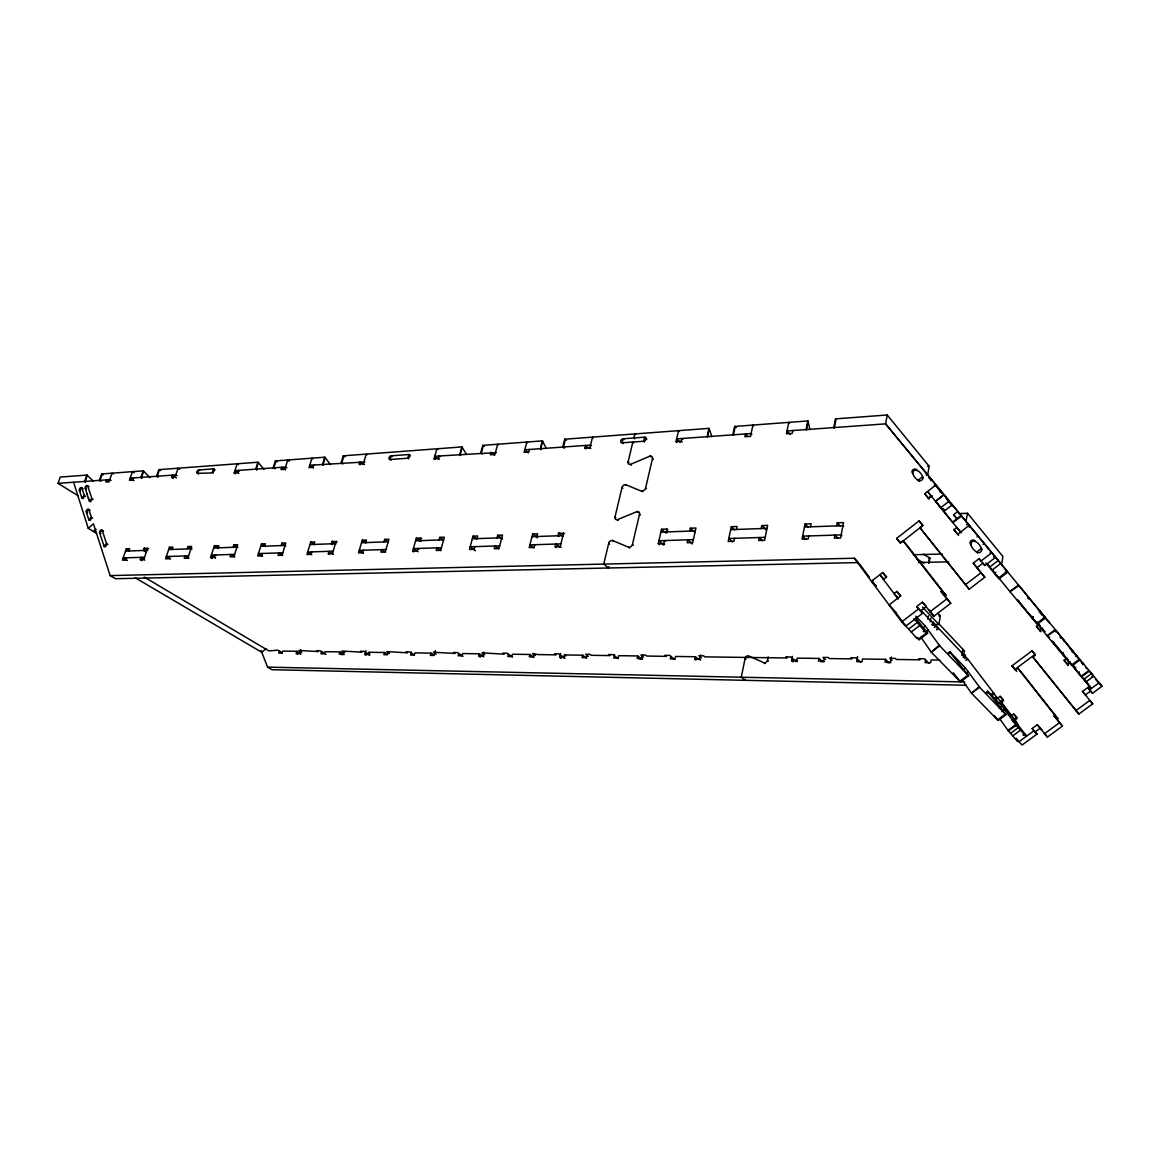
<?xml version="1.0" encoding="UTF-8"?>
<svg xmlns="http://www.w3.org/2000/svg" width="1160" height="1160" viewBox="0 0 1160 1160"><rect width="100%" height="100%" fill="white"/><g stroke="black" fill="none" stroke-linecap="round" stroke-linejoin="round"><path stroke-width="1.5" d="M1001.631 564.5L1002.863 556.466L967.556 513.285L958.74 513.619M961.872 654.791L962.742 649.252M963.38 657.589L964.438 650.905L939.687 624.631M965.018 658.779L965.004 654.878M967.556 513.285L965.845 521.594M932.045 624.486L938.918 624.5L940.339 615.859L937.918 613.263M925.52 659.88L925.057 662.635L930.668 662.708L931.132 659.953L939.745 660.069M932.64 625.226L933.206 621.789M927.928 619.324L928.508 615.887M930.262 621.789L930.827 618.352M928.58 563.165L929.493 557.786L923.36 554.19M929.087 563.02L929.914 558.134A2.943 1.131 8.9 0 0 929.493 557.786M835.49 418.876A3.349 1.508 9.6 0 0 835.997 419.325L834.301 428.025A3.349 1.508 9.6 0 1 833.793 427.59L835.49 418.876L887.212 414.99L929.145 466.291L927.681 474.875L926.159 474.947L927.101 474.179M857.603 656.603L856.689 661.635L862.039 661.707L862.518 659.025L885.471 659.329L884.993 662.041L890.445 662.128L891.33 657.038M887.212 414.99L885.587 423.864L943.805 494.493L935.496 501.323M797.602 661.548L796.688 660.75L797.195 658.126L819.062 658.43L818.554 661.07L823.76 661.142L824.253 658.488M836.679 525.886L837.259 522.827L843.494 522.609L840.594 537.979L834.344 538.167L834.939 535.093L838.086 538.385M795.659 661.751L796.064 659.634M792.976 661.882L791.598 660.678L792.425 656.415M810.521 526.814L811.115 523.784L805.04 524.015L802.053 539.168L808.143 538.979L808.737 535.934M748.505 655.806L764.063 662.809A2.798 2.305 -48 0 0 767.47 660.286L768.152 656.836M807.838 420.95L806.098 429.577A3.306 1.464 10.2 0 1 806.374 430.026L808.114 421.413A3.292 1.479 10.2 0 0 807.838 420.95L734.628 426.445L732.801 434.855A3.204 1.406 11.4 0 0 733.337 435.275L735.15 426.865A3.19 1.406 11.4 0 1 734.628 426.445M747.432 655.85A2.784 2.276 -48.6 0 0 745.126 658.314L741.269 677.222L745.039 680.311L745.285 679.136M792.831 430.534L792.251 433.405L786.422 433.811L788.756 422.385L789.467 423.153M761.163 528.568L761.772 525.596L767.659 525.378L764.585 540.328L758.698 540.516L759.307 537.529L762.613 540.705M736.426 529.453L737.049 526.495L731.308 526.712L728.161 541.459L733.932 541.285L734.555 538.312M695.826 660.04L694.854 659.257L695.405 656.734L675.497 656.458L674.961 658.967L670.321 658.894L670.871 656.4M700.553 660.098L699.596 659.329L700.538 654.907M689.736 531.106L690.374 528.206L695.942 528.003L692.737 542.561L687.155 542.721L687.808 539.821L692.375 543.938M708.992 428.373L707.136 436.697A3.161 1.377 11.9 0 1 707.44 437.132L709.297 428.809A3.146 1.377 11.9 0 0 708.992 428.373L564.717 439.205L562.73 447.078A2.972 1.232 14.1 0 0 563.282 447.47L564.485 448.123M614.539 654.588L613.741 658.068L618.164 658.14L618.729 655.69L637.753 655.951L637.188 658.416L641.712 658.474L642.495 654.965M663.621 544.461L664.375 540.56L665.245 541.328M659.431 544.635L658.271 543.62L661.534 529.264L666.986 529.062L666.333 531.933L667.188 532.701M682.196 442.076L681.355 441.25L681.978 438.509L682.82 439.321M676.831 442.453L676.004 441.641L678.513 430.664L679.339 431.491M608.826 566.703L608.522 567.994L603.751 564.079L608.71 543.329A3.132 2.349 -49.6 0 1 612.408 540.444L628.72 547.288A3.161 2.378 -49.1 0 0 632.476 544.374L639.508 514.228A3.132 2.349 -48.1 0 0 637.058 511.589L617.352 519.68A3.117 2.32 -48.7 0 1 614.974 517.041L622.007 487.548A3.103 2.291 -47.8 0 1 625.675 484.662L642.756 491.724M641.886 490.926A3.117 2.32 -47.3 0 0 645.612 488.026L652.471 458.606A3.103 2.291 -46.5 0 0 650.035 456.098L630.489 464.391A3.088 2.262 -47.1 0 1 628.111 461.897L632.852 442.033L633.708 442.845M586.946 655.255L586.38 657.676L582.059 657.604L582.639 655.197L564.441 654.95L563.861 657.343L559.613 657.285L560.57 653.399M564.151 658.271L564.34 657.532M590.774 448.514L589.904 447.731L592.528 437.117L593.398 437.914M556.089 547.534L555.19 546.809L555.872 544.04L559.497 546.969M564.543 533.586L558.627 533.02L557.946 535.775L558.845 536.514M508.413 654.182L507.819 656.516L511.879 656.574L512.473 654.24L529.888 654.472L529.308 656.836L533.44 656.893L534.02 654.53M561.106 547.389L560.207 546.65L563.644 532.846M585.785 448.876L584.915 448.079L585.582 445.425L588.758 448.311M534.789 544.721L534.093 547.462L529.192 547.621L532.672 533.977L537.573 533.788L536.877 536.514M563.282 447.47L565.268 439.596A2.972 1.247 14.1 0 1 564.717 439.205M482.444 453.98L481.24 453.342A2.871 1.145 15.3 0 1 480.689 452.965L482.763 445.353L542.314 440.887L540.299 448.688A2.943 1.204 14.5 0 1 540.633 449.065L541.024 449.804M540.647 449.079L542.663 441.293A2.929 1.218 14.5 0 0 542.314 440.887M480.341 657.154L478.775 656.096L479.37 653.79L462.68 653.558L462.072 655.85L458.171 655.791L458.78 653.5M483.778 652.109L482.734 656.154L478.775 656.096M529.54 449.457L528.859 452.052L524.117 452.385L526.828 442.047L527.611 442.728M497.016 537.936L497.712 535.253L502.483 535.079L498.959 548.549L494.189 548.695L494.899 545.997L498.583 548.839M474.861 546.65L474.135 549.318L469.466 549.463L473.034 536.152L477.702 535.978L476.992 538.646M411.452 651.905L410.567 655.096L414.309 655.154L414.917 652.906L430.94 653.124L430.331 655.385L434.13 655.443L435.435 650.601M481.24 453.342L483.314 445.73A2.871 1.16 15.3 0 1 482.763 445.353M342.867 463.957L341.678 463.362A2.712 1.015 17 0 1 341.113 463L343.273 455.822L461.825 446.934L459.737 454.474A2.842 1.131 15.6 0 1 460.114 454.865L460.534 455.547M460.114 454.865L462.188 447.31A2.842 1.131 15.6 0 0 461.825 446.934M439.075 539.995L439.785 537.37L444.324 537.211L440.713 550.347L436.174 550.492L436.899 547.868L440.67 550.623M388.107 652.543L387.498 654.762L383.844 654.704L384.467 652.486L369.083 652.283L368.459 654.472L369.547 655.154M413.613 551.899L412.655 551.217L416.295 538.226L420.732 538.066L420.007 540.662L420.964 541.358M435 459.505L434.087 458.765L436.885 448.804L437.798 449.529M439.379 459.186L438.465 458.461L439.176 455.952L440.075 456.692M365.951 655.11L364.878 654.428L365.965 650.586M383.902 541.938L384.641 539.385L388.948 539.226L385.279 552.073L380.959 552.203L381.698 549.637L385.512 552.334M343.331 651.92L342.707 654.095L339.199 654.051L339.837 651.876L325.061 651.673L324.423 653.834L320.972 653.776L321.61 651.63M363.529 550.217L362.775 552.769L358.541 552.899L362.254 540.212L366.473 540.053L365.733 542.59M329.295 554.48L328.324 553.827L329.077 551.319L333.413 554.364M337.139 541.822L332.05 541.314L331.31 543.808L332.601 544.692M300.759 653.602L296.931 651.297L296.293 653.428L299.671 653.471L300.788 649.745M336.168 541.154L332.442 553.697L328.324 553.827M360.18 464.768L359.252 464.072L359.977 461.651L363.689 464.464M364.283 464.478L363.356 463.783L366.226 454.111L367.154 454.807M341.678 463.362L343.839 456.17A2.712 1.015 17 0 1 343.273 455.822M313.983 544.417L314.737 541.938L310.692 542.097L306.936 554.495L310.981 554.364L311.736 551.87M279.415 651.05L278.777 653.167L282.098 653.211L282.736 651.093L296.931 651.297M274.891 468.799L273.716 468.234A2.639 0.943 17.6 0 1 273.151 467.886L275.355 460.926L324.757 457.214L322.582 464.334A2.697 0.986 17.2 0 1 322.973 464.696L323.466 465.334M322.973 464.696L325.148 457.576A2.683 1 17.2 0 0 324.757 457.214M313.664 464.986L312.939 467.349L309.024 467.625L311.924 458.185L312.765 458.795M281.126 545.591L281.88 543.141L285.81 542.996L282.025 555.263L278.095 555.379L278.849 552.928L282.75 555.495M262.29 553.465L261.536 555.901L257.68 556.017L261.478 543.895L265.336 543.75L264.567 546.172M273.716 468.234L275.906 461.26A2.639 0.957 17.7 0 1 275.355 460.926M158.268 477.137L157.107 476.586A2.523 0.841 18.6 0 1 156.556 476.267L158.804 469.67L257.94 462.231L255.737 469.147A2.624 0.928 17.8 0 1 256.142 469.495L256.664 470.104M256.142 469.495L258.346 462.579A2.624 0.928 17.9 0 0 257.94 462.231M233.174 547.288L233.929 544.895L237.684 544.765L233.87 556.757L230.115 556.872L230.883 554.466L234.798 556.974M212.237 558.496L210.598 557.467L214.426 545.606L219.095 546.099M210.598 557.467L214.281 557.351L215.049 554.973L216.036 555.596M218.109 545.476L217.355 547.853L218.341 548.477M235.465 473.802L234.189 472.932L237.162 463.797L238.423 464.682M187.311 548.912L188.079 546.577L191.675 546.447L187.833 558.178L184.237 558.279L185.006 555.945L188.95 558.38M172.173 549.448L172.941 547.128L169.418 547.259L165.561 558.859L169.084 558.758L169.868 556.423M141.969 560.642L140.316 559.642L141.1 557.351L144.405 559.337M148.625 548.665L144.188 548.187L143.419 550.463L145.406 551.667M140.316 559.642L143.768 559.54L147.639 548.057M173.231 478.413L171.622 477.354L172.376 475.136L176.349 477.963M128.919 550.986L129.688 548.709L126.309 548.839L122.424 560.193L125.816 560.091L126.585 557.815M157.107 476.586L159.355 469.988A2.523 0.841 18.7 0 1 158.804 469.67M149.828 477.558L143.637 471.163A2.508 0.826 18.8 0 0 143.231 470.844L140.969 477.398A2.508 0.826 18.8 0 1 141.389 477.717L141.955 478.297M141.389 477.717L143.637 471.163M133.472 477.935L132.719 480.11L129.427 480.341L132.428 471.656L134.139 472.758M143.231 470.844L101.587 473.976L99.325 480.385A2.465 0.783 19 0 0 99.891 480.689L101.036 481.226M99.891 480.689L102.153 474.28A2.465 0.797 19.1 0 1 101.587 473.976M93.133 481.009L87.305 475.382A2.45 0.783 19.2 0 0 86.884 475.078L84.608 481.443A2.45 0.768 19.1 0 1 85.042 481.762L85.622 482.313M85.042 481.762L87.305 475.382M77.778 495.537L58 483.358L60.276 477.064L86.884 475.078M92.307 498.93L91.872 498.655A1.812 1.044 -56.6 0 1 90.973 500.946A1.812 1.044 -56.6 0 1 89.32 500.932L85.202 488.215A1.798 1.029 -56.4 0 1 86.086 485.938A1.798 1.029 -56.4 0 1 87.725 485.938L91.872 498.655L89.32 500.932L90.625 501.743M96.613 533.383L88.276 528.365L93.424 523.798L110.142 575.592L115.478 578.71L858.487 562.571L854.296 558.236L110.142 575.592M93.525 531.526L96.091 529.25M266.075 648.658L261.769 652.297L135.227 577.796M928.551 477.862L929.522 477.108M929.726 478.95L930.494 478.34M930.755 480.718L931.784 479.907M934.337 485.083L935.38 484.257M929.073 499.061L924.723 493.754L935.946 484.952M928.333 498.191L931.146 495.987M928.638 498.409L932.133 495.668M940.049 492.028L941.108 491.202M896.607 538.399L919.039 520.884L923.012 525.437L900.653 542.865L896.607 538.399L900.145 542.952L902.958 540.777L906.989 545.243L946.023 595.312L945.095 596.023L941.122 591.643L942.051 590.933L946.023 595.312M995.599 557.322L984.855 565.558L979.083 558.627L973.226 563.136L984.84 577.245L969.165 589.222L919.837 527.611L922.664 525.408L919.039 520.884M943.979 511.328L952.331 504.817M956.812 518.636L953.607 514.736L957.812 511.473L950.895 503.077M883.34 579.42L886.747 576.911L882.63 572.562L871.435 581.261L876.293 586.264M872.654 580.493L872.914 581.697M952.505 522.159L961.089 515.461L1059.805 635.086M952.926 522.667L961.524 515.997M969.238 525.35L957.696 534.282L953.926 529.656L956.797 527.423L961.219 532.817M966.628 524.856L968.034 523.769M969.31 527.176L970.238 526.452M892.518 608.492L889.067 604.94L900.943 595.718L896.839 591.411L893.997 593.601L898.115 597.893M977.053 536.964L978.141 536.137M983.129 544.345L984.216 543.503M987.667 548.752L987.667 547.679M916.617 606.607L922.374 602.185L926.419 606.491L920.678 610.899L916.617 606.607L922.519 613.321L905.815 626.125L901.277 620.034M990.161 552.827L991.235 552M854.296 558.236L901.683 621.905L918.459 609.029M991.814 552.74L981.027 561.019L979.083 558.627M977.068 567.646L982.911 563.18L984.855 565.558M993.467 556.901L994.569 556.061M929.827 611.929L946.792 598.937L950.765 603.287L933.858 616.221L922.374 602.185M965.279 584.785L980.997 572.75L984.84 577.245M901.683 621.905L908.686 629.068L917.255 622.514L924.723 631.315L925.564 632.055L924.404 630.054L927.623 633.273L919.14 639.74L916.849 637.405M998.238 560.512L989.465 567.226L985.942 563.02M911.18 631.997L919.749 625.443M991.945 570.227L1000.717 563.528M922.809 628.154L925.39 626.197L939.716 645.83L968.586 675.816L960.437 681.935L931.291 652.152L939.716 645.83M995.933 572.286L994.874 573.098L987.001 563.702M932.234 624.152L933.655 623.079L967.73 659.083L994.294 693.825L992.902 694.869M923.23 631.591L924.824 630.373M990.379 568.327L996.498 575.737L997.063 575.229M923.722 631.504L924.795 630.692M932.611 625.269L934.032 624.182L938.005 628.792L936.584 629.88M926.376 631.446L928.435 629.88M1005.343 571.198L1006.402 570.386M917.43 637.536L918.575 638.986L927.043 632.534L927.58 633.229M986.667 563.557L998.513 577.999L1007.199 571.387M934.249 627.415L935.67 626.327M996.904 576.23C999.456 579.173 991.829 570.038 999.122 578.738L1007.808 572.126L885.587 423.864L787.002 430.954L790.163 434.391M931.262 652.109L939.252 645.207M997.18 575.882L1009.881 591.557L1018.465 585.032M1009.939 591.615L1018.973 585.64L1049.293 622.804M948.285 652.804L949.793 651.659L965.482 668.044L979.62 687.285L1006.024 714.705L998.18 720.519L971.529 693.274L979.62 687.285M948.808 653.848L950.33 652.703L968.586 675.816M1025.904 610.087L1017.349 599.894L1018.901 600.779M1027.659 597.908L1028.586 597.197M1028.238 598.879L1029.268 598.111M965.903 660.461L967.73 659.083M1039.07 611.769L1040.013 611.073M962.887 669.784L965.366 667.928M1027.716 612.234L1032.197 617.584L1033.212 616.815M1040.085 612.987L1041.013 612.291M1041.071 614.205L1042.014 613.495M1042.072 615.409L1043.014 614.713M965.802 673.308L968.281 671.437M1043.347 616.99L1044.304 616.279M953.244 672.785L959.871 681.21L968.02 675.091M1018.379 601.17L1036.678 623.471L1045.015 617.207M1044.507 618.367L1045.45 617.671M1045.61 617.917L1037.272 624.182L1010.389 592.165M1040.737 631.577L1036.431 626.414L1038.939 624.529L1039.94 625.733M1042.216 628.851L1039.867 630.605L1040.621 631.504M971.5 693.23L979.156 686.662M1034.372 620.223L1047.045 635.825L1055.281 629.648M1047.103 635.898L1055.788 630.257L1081.004 661.736M1055.571 631.794L1056.514 631.083M1011.955 665.854L1031.994 650.861L1035.053 654.37L1015.087 669.305L1011.955 665.854L1015.333 670.146L1017.842 668.276L1020.945 671.727L1057.935 718.678L1057.108 719.273L1054.063 715.938L1054.889 715.328L1057.935 718.678M1060.747 636.26L1102 686.27L1092.459 693.288L1087.703 687.575L1082.497 691.418L1092.735 703.845L1078.829 714.067L1032.908 657.024L1035.43 655.139L1031.994 650.861M986.261 692.332L987.711 691.244L1002.226 706.411L1016.145 725.217L1025.498 735.774L1024.135 733.598M1058.094 648.454L1052.772 642.118L1053.541 642.06M1059.979 637.26L1060.965 636.521M986.856 693.433L988.32 692.346L1005.995 714.661M1052.99 642.408L1054.31 643.046M1060.762 638.232L1061.879 637.609M991.829 693.752L993.236 692.708L994.294 693.825M1063.314 640.813L1064.053 640.262M995.164 698.117L996.57 697.073L1000.819 701.524L1016.653 722.216M995.86 699.524L1000.137 696.333L1003.313 699.683L999.05 702.859M1060.428 651.007L1062.284 653.254L1063.256 652.529M1069.549 647.846L1072.478 651.384M1011.143 715.865L1013.681 713.98L1016.827 717.3L1014.318 719.157L1011.143 715.865L1000.993 702.583L1003.502 700.712L1000.137 696.333M1072.203 651.978L1073.159 651.267M999.137 708.296L1002.008 706.164M1066.852 657.952L1068.229 660.577M1068.142 665.173L1064.068 660.301L1066.62 658.401L1055.6 644.916M1001.921 711.66L1004.792 709.529M1075.943 656.546L1076.973 655.922M1069.592 661.925L1067.04 663.824L1064.068 660.301M994.41 715.735L997.629 719.809L1005.473 713.995M1053.816 643.423L1071.535 664.999L1079.539 659.054M1047.538 636.434L1072.101 665.695L1080.12 659.75M1070.303 662.925L1072.768 665.941L1073.739 665.216M1072.768 665.941L1073.754 667.116L1074.726 666.405M1075.828 667.783L1074.856 668.493L1075.842 669.668M1081.642 663.476L1082.613 662.751L1083.599 663.94L1082.628 664.651M1012.071 720.273L1013.506 719.214L1016.667 722.52M1012.753 721.665L1017.103 718.446L1013.681 713.98M1073.754 667.116L1078.466 672.901L1079.438 672.191M1085.76 667.508L1086.732 668.697M1042.144 730.292L1037.286 724.725L1032.154 728.509L1037.025 734.062L1022.134 745.01L1016.435 739.268L1017.784 741.443L1017.189 740.979L1007.938 730.336L1016.943 723.71L1026.643 736.121L1024.193 733.584M1069.172 661.722L1081.018 676.309L1088.95 670.451M1016.29 724.666L1017.451 723.332M1008.388 730.945L1016.145 725.217M1015.609 726.566L1017.987 724.812M1010.664 733.279L1018.408 727.566M1092.067 676.599L1093.285 675.7L1089.443 671.046L1081.512 676.904L1083.614 679.412L1091.531 673.568M1084.991 679.934L1086.035 682.124M1012.839 735.846L1020.582 730.148M1085.789 682.036L1093.691 676.193M1079.119 672.264A2.421 2.131 -26.7 0 0 1079.453 674.076L1088.645 684.4M1095.504 679.339L1102 686.27M1022.975 734.875L1024.425 733.816M1089.617 685.56L1090.603 687.837L1083.614 679.412M1023.628 735.005L1024.584 734.294M1037.025 734.062L1033.908 730.771L1018.973 741.762L1016.276 738.21M1099.114 682.761L1089.53 689.823L1087.703 687.575M1035.271 731.786L1040.389 728.03M1044.333 733.816L1059.428 722.738L1062.458 726.073L1047.422 737.107L1037.286 724.725M1075.842 710.674L1089.805 700.408L1092.735 703.845M58 483.358L109.794 479.631L111.084 480.458M171.622 477.354L175.073 477.108L178.06 468.234L179.655 469.292M234.189 472.932L237.858 472.671L238.597 470.38L239.54 471.033M359.252 464.072L363.356 463.783M434.087 458.765L438.465 458.461M584.915 448.079L589.904 447.731M676.004 441.641L681.355 441.25M927.637 466.378L929.145 466.291M125.541 551.101L146.856 550.347M168.649 549.579L190.907 548.782M213.657 547.984L236.93 547.158M260.71 546.316L285.055 545.447M309.952 544.562L335.428 543.663M361.514 542.735L388.223 541.792M415.57 540.821L443.599 539.821M472.323 538.805L501.772 537.761M531.976 536.688L562.948 535.601M660.881 532.121L695.304 530.903M730.684 529.656L767.05 528.365M804.445 527.032L842.914 525.668L843.61 526.408M144.536 557.235L123.206 557.916L127.441 560.439M188.601 555.828L166.329 556.539L170.549 559.12M234.639 554.35L211.367 555.089L215.557 557.742M282.779 552.798L258.433 553.581L262.61 556.292M333.195 551.188L307.69 552L311.822 554.784M386.019 549.492L359.296 550.347L363.37 553.189M441.438 547.708L413.395 548.622L418.049 551.768M499.655 545.852L470.191 546.795L475.47 550.783M560.889 543.88L529.888 544.881L533.774 547.955M693.39 539.632L658.923 540.749L663.853 545.084M765.208 537.327L728.799 538.501L732.366 541.851M412.655 551.217L417.107 551.087L417.832 548.477L418.774 549.159M555.19 546.809L560.207 546.65M658.271 543.62L664.593 544.214M913.312 554.741L942.471 554.03M928.812 558.149L929.914 558.134M918.415 562.484L948.691 561.846M938.846 615.859L940.339 615.859M963.032 650.89L964.438 650.905M962.017 655.4L965.54 655.443M364.878 654.428L368.459 654.472M694.854 659.257L699.596 659.329M791.598 660.678L796.688 660.75M340.88 654.515L344.157 654.559L339.837 651.876M639.218 658.938L642.698 658.996M820.7 661.635L824.253 661.693M887.255 662.621L890.808 662.679M261.101 650.601L267.568 667.145L964.743 681.964M966.193 685.27L271.976 669.712L267.568 667.145M102.153 474.28L103.298 474.802M159.355 469.988L160.515 470.539M275.906 461.26L277.095 461.839M343.839 456.17L345.027 456.779M483.314 445.73L484.517 446.368M565.268 439.596L566.486 440.263M916.864 559.033L924.07 563.238M735.15 426.865L736.368 427.59M144.26 577.086L268.873 650.905L277.95 650.18L282.329 652.79M105.299 546.853L103.965 546.055L99.629 532.658A1.856 1.087 -57.1 0 1 100.528 530.308A1.856 1.087 -57.1 0 1 102.225 530.352L103.53 531.149M107.909 544.533L106.59 543.736L102.225 530.352L99.629 532.658L100.934 533.455M143.768 559.54L144.754 560.135M299.671 653.471L300.759 654.124M296.293 653.428L297.671 654.24M301.76 652.21L298.845 650.455L318.173 651.587L316.724 650.688L320.16 650.745L325.96 654.284M126.309 548.839L128.948 550.42M90.103 520.463L88.798 519.665L86.289 511.864A1.827 1.044 -56.8 0 1 87.189 509.559A1.827 1.044 -56.8 0 1 88.841 509.588L90.147 510.385M144.188 548.187L147.813 550.391M92.669 518.172L91.35 517.375L88.841 509.588L86.289 511.864L87.594 512.662M85.608 496.349L84.317 495.552L81.867 487.954A1.798 1.029 -56.5 0 0 80.243 487.939A1.798 1.029 -56.5 0 0 79.344 490.216L81.78 497.814L83.085 498.611M80.635 491.013L79.344 490.216L81.867 487.954L83.157 488.751M91.872 498.655L93.162 499.467M169.418 547.259L172.042 548.883M86.492 489.012C83.331 488.592 87.885 484.503 89.016 486.75M344.781 652.819L341.895 651.021L361.92 652.181L360.485 651.267L364.066 651.325L369.808 654.936M188.079 546.577L192.024 549.042M214.281 557.351L215.267 557.975M369.083 652.283L370.171 652.964M109.141 481.501L106.575 479.863L105.806 482.024L109.04 481.791L112.056 473.178L113.332 474.005M384.467 652.486L387.324 654.312M214.426 545.606L218.356 548.115M389.542 653.442L386.686 651.615L407.464 652.804L406.043 651.876L409.755 651.934L414.018 654.689M134.024 480.661L130.181 478.166L175.812 474.889L177.103 475.745M233.929 544.895L237.844 547.418M261.478 543.895L265.364 546.447M436.146 654.11L433.318 652.239L454.909 653.457L453.488 652.514L457.373 652.558L462.985 656.328M430.94 653.124L433.753 654.979M281.88 543.141L285.751 545.736M198.548 473.976L197.591 473.323A1.899 1.145 -55.1 0 1 196.838 471.743A1.899 1.145 -55.1 0 1 198.708 469.959L213.483 468.872L215.079 469.959M199.665 470.598L198.708 469.959L197.591 473.323L213.324 472.917M310.692 542.097L314.548 544.707M479.37 653.79L483.778 656.865M484.721 654.791L481.936 652.891L504.368 654.124L502.976 653.167L507.022 653.211L512.546 657.067M332.05 541.314L335.907 543.967M238.8 473.323L234.944 470.641L285.548 467.001L286.81 467.9M362.254 540.212L366.067 542.894M535.384 655.501L532.658 653.558L538.182 654.588L555.973 654.835L554.611 653.848L558.845 653.907L564.876 658.082M529.888 654.472L533.991 657.372M384.641 539.385L388.426 542.111M285.505 469.974L281.735 467.277L280.995 469.611L284.824 469.336L287.752 459.998L289.42 461.201M559.613 657.285L561.15 658.387M564.441 654.95L565.964 656.053M313.505 468.002L309.749 465.262L364.907 461.985M420.732 538.066L421.674 538.762M416.295 538.226L420.384 541.212M582.639 655.197L586.655 658.155M588.294 656.241L585.611 654.254L589.947 654.312L591.281 655.313L609.885 655.574L608.55 654.559L612.973 654.617L618.28 658.634M439.785 537.37L443.54 540.154M473.034 536.152L476.745 538.979M637.753 655.951L641.683 658.981M391.007 460.201L390.079 459.49A2.073 1.377 -52.3 0 1 389.035 457.765A2.073 1.377 -52.3 0 1 391.137 455.822L408.813 454.517L410.031 455.488M643.568 657.024L640.943 654.994L645.482 655.052L646.801 656.067L666.246 656.342L664.941 655.313L669.566 655.371L674.743 659.475M392.065 456.533L391.137 455.822L390.079 459.49L407.754 458.214A2.088 1.392 -52 0 0 409.886 456.257A2.088 1.392 -52 0 0 408.813 454.517L407.754 458.214L408.668 458.939M497.712 535.253L502.628 539.066M532.672 533.977L537.515 537.848M438.03 458.867L434.783 456.272L496.422 452.574M695.405 656.734L698.755 659.446M701.394 657.836L698.842 655.762L703.598 655.821L704.874 656.865L787.031 657.981L785.813 656.908L790.888 656.98L795.745 661.258M558.627 533.02L562.832 536.457M494.61 455.227L491.013 452.226L490.332 454.778L494.928 454.459L497.669 444.236L498.466 444.903M608.71 543.329L609.595 544.069M745.126 658.314L746.068 659.097M612.408 540.444L613.307 541.198M628.72 547.288L629.59 548.042M764.063 662.809L764.991 663.592M528.351 452.849L524.798 449.804L590.556 445.077L591.324 445.774M632.476 544.374L633.346 545.142M767.47 660.286L768.398 661.084M614.974 517.041L615.844 517.809M617.352 519.68L618.236 520.434M637.058 511.589L637.928 512.358M639.508 514.228L640.378 514.996M661.534 529.264L665.854 533.107M622.007 487.548L622.876 488.316M666.986 529.062L667.841 529.83M819.062 658.43L822.643 661.664M625.675 484.662L626.545 485.446M825.441 659.576L823.049 657.415L828.269 657.473L829.458 658.561L851.861 658.865L850.686 657.778L856.008 657.851L860.677 662.229M690.374 528.206L694.927 532.367M645.612 488.026L646.468 488.81M630.489 464.391L631.359 465.189M628.111 461.897L628.981 462.68M622.992 443.599L622.137 442.801A2.291 1.653 -46.9 0 1 620.716 440.93A2.291 1.653 -46.9 0 1 623.109 438.77L644.612 437.189L646.86 439.35M623.964 439.582L623.109 438.77L622.137 442.801L643.655 441.264A2.32 1.682 -46.3 0 0 646.091 439.089A2.32 1.682 -46.3 0 0 644.612 437.189L643.655 441.264L644.496 442.061M652.471 458.606L653.327 459.403M634.665 438.799L633.809 437.987L634.781 433.941L635.622 434.753M650.035 456.098L650.89 456.895M731.308 526.712L734.642 529.874M885.471 659.329L888.908 662.65M892.055 660.504L889.778 658.3L895.259 658.372L896.404 659.475L919.923 659.808L918.792 658.677L924.389 658.75L928.856 663.245M949.793 651.659L950.33 652.703M761.772 525.596L766.151 529.874M680.34 442.525L676.628 438.886L751.129 433.536L751.839 434.289M806.069 539.588L802.647 536.137L841.174 534.905L841.87 535.63M987.711 691.244L988.32 692.346M805.04 524.015L808.244 527.278M908.686 629.068L917.023 638.58L916.443 637.449M917.255 622.514L913.819 618.788M915.878 616.264L925.39 626.197M898.275 599.082L879.816 574.736L884.297 579.434M747.62 436.189L745.474 433.941L744.88 436.754L750.534 436.363L752.927 425.082L753.637 425.836M1000.993 702.583L1004.168 705.904M837.259 522.827L840.406 526.147M920.967 610.377L934.032 624.182M922.461 607.042L938.918 624.5M1062.284 653.254L1063.053 654.124M1063.619 654.776L1064.372 655.632M919.837 527.611L969.165 589.222M1032.908 657.024L1078.829 714.067M1089.081 685.923L1091.27 688.533L1088.153 684.762M1082.497 691.418L1085.441 694.869L1090.632 691.055L1092.459 693.288M953.926 529.656L958.667 535.427M1068.171 665.318L1067.62 664.651L1070.187 662.751L1069.433 661.852M924.723 493.754L928.391 498.118M1036.431 626.414L1039.461 629.996L1041.956 628.125L1044.58 631.432M913.007 473.744L912.34 472.947A2.639 2.088 -36.5 0 1 913.094 469.698A2.639 2.088 -36.5 0 1 916.502 469.684L917.227 470.568M918.995 481.081C905.859 472.135 917.212 463.42 923.171 477.789M1032.966 617.236L1032.313 616.453M932.074 496.988L927.521 491.55L960.567 532.048M1038.678 624.225L1038.186 623.63L1039.519 625.428M1032.197 617.584L1032.908 618.439M1058.92 649.455L1063.894 655.385M1064.72 656.357L1068.607 660.75M971.051 544.866L970.413 544.112A2.755 2.276 -34.1 0 1 971.152 540.662A2.755 2.276 -34.1 0 1 974.777 540.734L975.255 541.314M1078.466 672.901L1079.945 674.671M977.546 552.827C963.452 543.112 975.574 534.18 981.94 549.463M943.036 508.457L944.631 510.357M941.152 507.906L943.805 511.125M952.752 522.449L936.163 502.004M258.346 462.579L264.016 469.379M953.607 514.736L957.101 518.955M1038.447 624.051L1036.402 621.63M1039.258 625.023L1040.07 626.009M1041.694 627.966L1043.318 629.923M1044.13 630.895L1044.942 631.866M1048.915 621.876L1049.22 622.238M935.555 485.547L941.949 493.275M946.154 498.379L952.404 505.934M1033.299 618.918L1034.169 619.962M1069.317 661.591L1070.274 662.766M1037.069 622.282L1037.707 623.065M1048.016 635.825L1049.438 637.565M1052.309 641.074L1055.179 644.583M1069.418 661.838L1070.085 662.65M998.557 578.057L999.122 578.738M973.226 563.136L980.997 572.75M1017.842 668.276L1054.889 715.328M915.603 618.019L927.043 632.534M1057.108 719.273L1062.458 726.073M1054.063 715.938L1059.428 722.738M1015.087 669.305L1016.769 671.452M902.958 540.777L942.051 590.933M959.871 681.21L960.437 681.935M945.095 596.023L950.765 603.287M941.122 591.643L946.792 598.937M918.575 638.986L919.14 639.74M1045.305 734.382L1047.422 737.107M1032.154 728.509L1033.908 730.771M993.236 692.708L996.57 697.073M1013.506 719.214L1016.943 723.71M929.204 610.131L933.858 616.221M933.655 623.079L938.005 628.792M920.678 610.899L922.519 613.321M882.63 572.562L886.153 577.245M896.839 591.411L900.435 596.182M325.148 457.576L330.469 464.638M875.669 585.235L876.322 586.104M895.477 611.798L896.143 612.697M859.545 564.007L869.188 576.94M873.465 582.683L875.597 585.553M893.214 609.203L899.594 617.773M900.16 618.526L900.726 619.28M999.818 718.953L1007.938 730.336M962.351 680.238L971.109 692.694M920.852 637.115L930.871 651.572M462.188 447.31L466.32 454.212M542.663 441.293L546.302 448.471M87 493.754L87.246 494.551M88.29 497.741L88.552 498.539M709.297 428.809L711.805 436.58M73.573 482.241L88.276 528.365M808.114 421.413L809.868 429.548M1086.34 682.065A2.436 2.146 -26.1 0 1 1085.485 681.457M213.483 468.872L212.367 472.265A1.914 1.16 -54.9 0 0 214.267 470.467A1.914 1.16 -54.9 0 0 213.483 468.872M84.317 495.552L81.78 497.814A1.812 1.029 -56.6 0 0 83.418 497.828A1.812 1.029 -56.6 0 0 84.317 495.552M91.35 517.375L88.798 519.665A1.827 1.058 -56.9 0 0 90.451 519.695A1.827 1.058 -56.9 0 0 91.35 517.375M106.59 543.736L103.965 546.055A1.871 1.102 -57.3 0 0 105.676 546.113A1.871 1.102 -57.3 0 0 106.59 543.736M922.432 476.905L918.256 480.197A2.654 2.117 -36.3 0 0 921.678 480.197A2.654 2.117 -36.3 0 0 922.432 476.905M944.095 494.841L935.627 501.468L940.89 507.587L949.242 501.076L944.095 494.841M981.215 548.593L976.836 551.971A2.769 2.291 -33.8 0 0 980.476 552.058A2.769 2.291 -33.8 0 0 981.215 548.593"/></g></svg>
